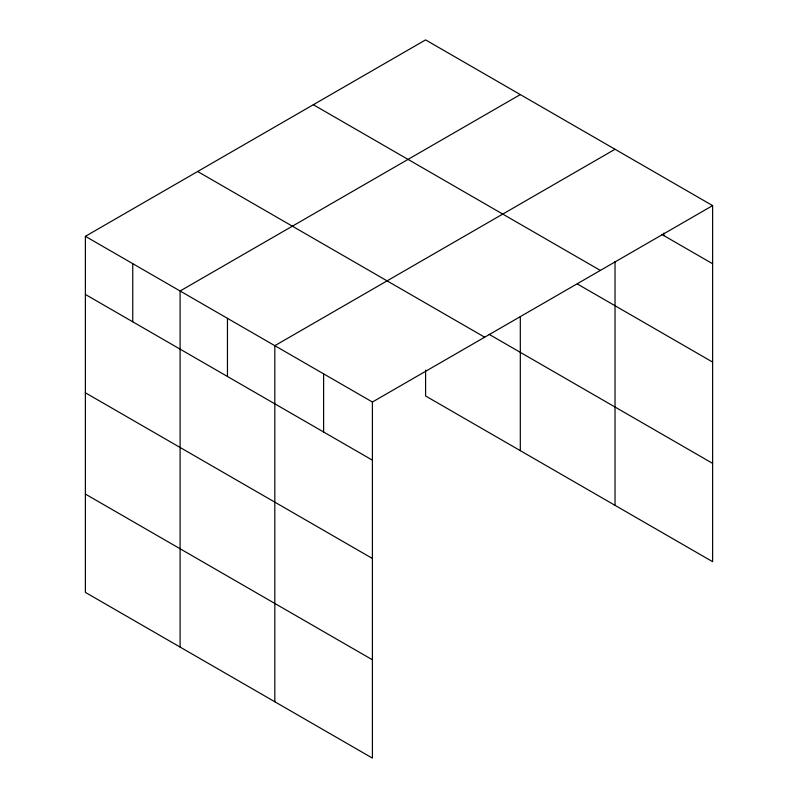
<?xml version="1.0" encoding="UTF-8"?>
<svg xmlns="http://www.w3.org/2000/svg" width="798" height="798" viewBox="0 0 798 798"><rect width="100%" height="100%" fill="white"/><g stroke="black" fill="none" stroke-linecap="round" stroke-linejoin="round"><path stroke-width="1.2" d="M85.386 236.318L372.407 402.022L372.407 758.1L85.386 592.395L85.386 236.318L425.593 39.9L712.614 205.605L712.614 561.682L425.593 395.978L425.593 370.172M520.316 94.583L180.099 291.001L180.099 647.078M615.029 149.266L274.821 345.684L274.821 701.761M372.407 402.022L712.614 205.605M661.702 234.363L712.614 263.749M313.325 104.718L600.345 270.422M577.353 283.978L712.614 362.073M489.094 334.322L712.614 463.369M197.655 171.5L484.675 337.205M85.386 294.462L372.407 460.167M85.386 392.786L372.407 558.49M85.386 494.082L372.407 659.786M663.816 233.106L663.816 235.58M615.029 261.485L615.029 505.343M520.316 316.517L520.316 450.661M323.609 373.853L323.609 431.997M227.46 318.342L227.46 376.486M132.747 263.659L132.747 321.803"/></g></svg>
